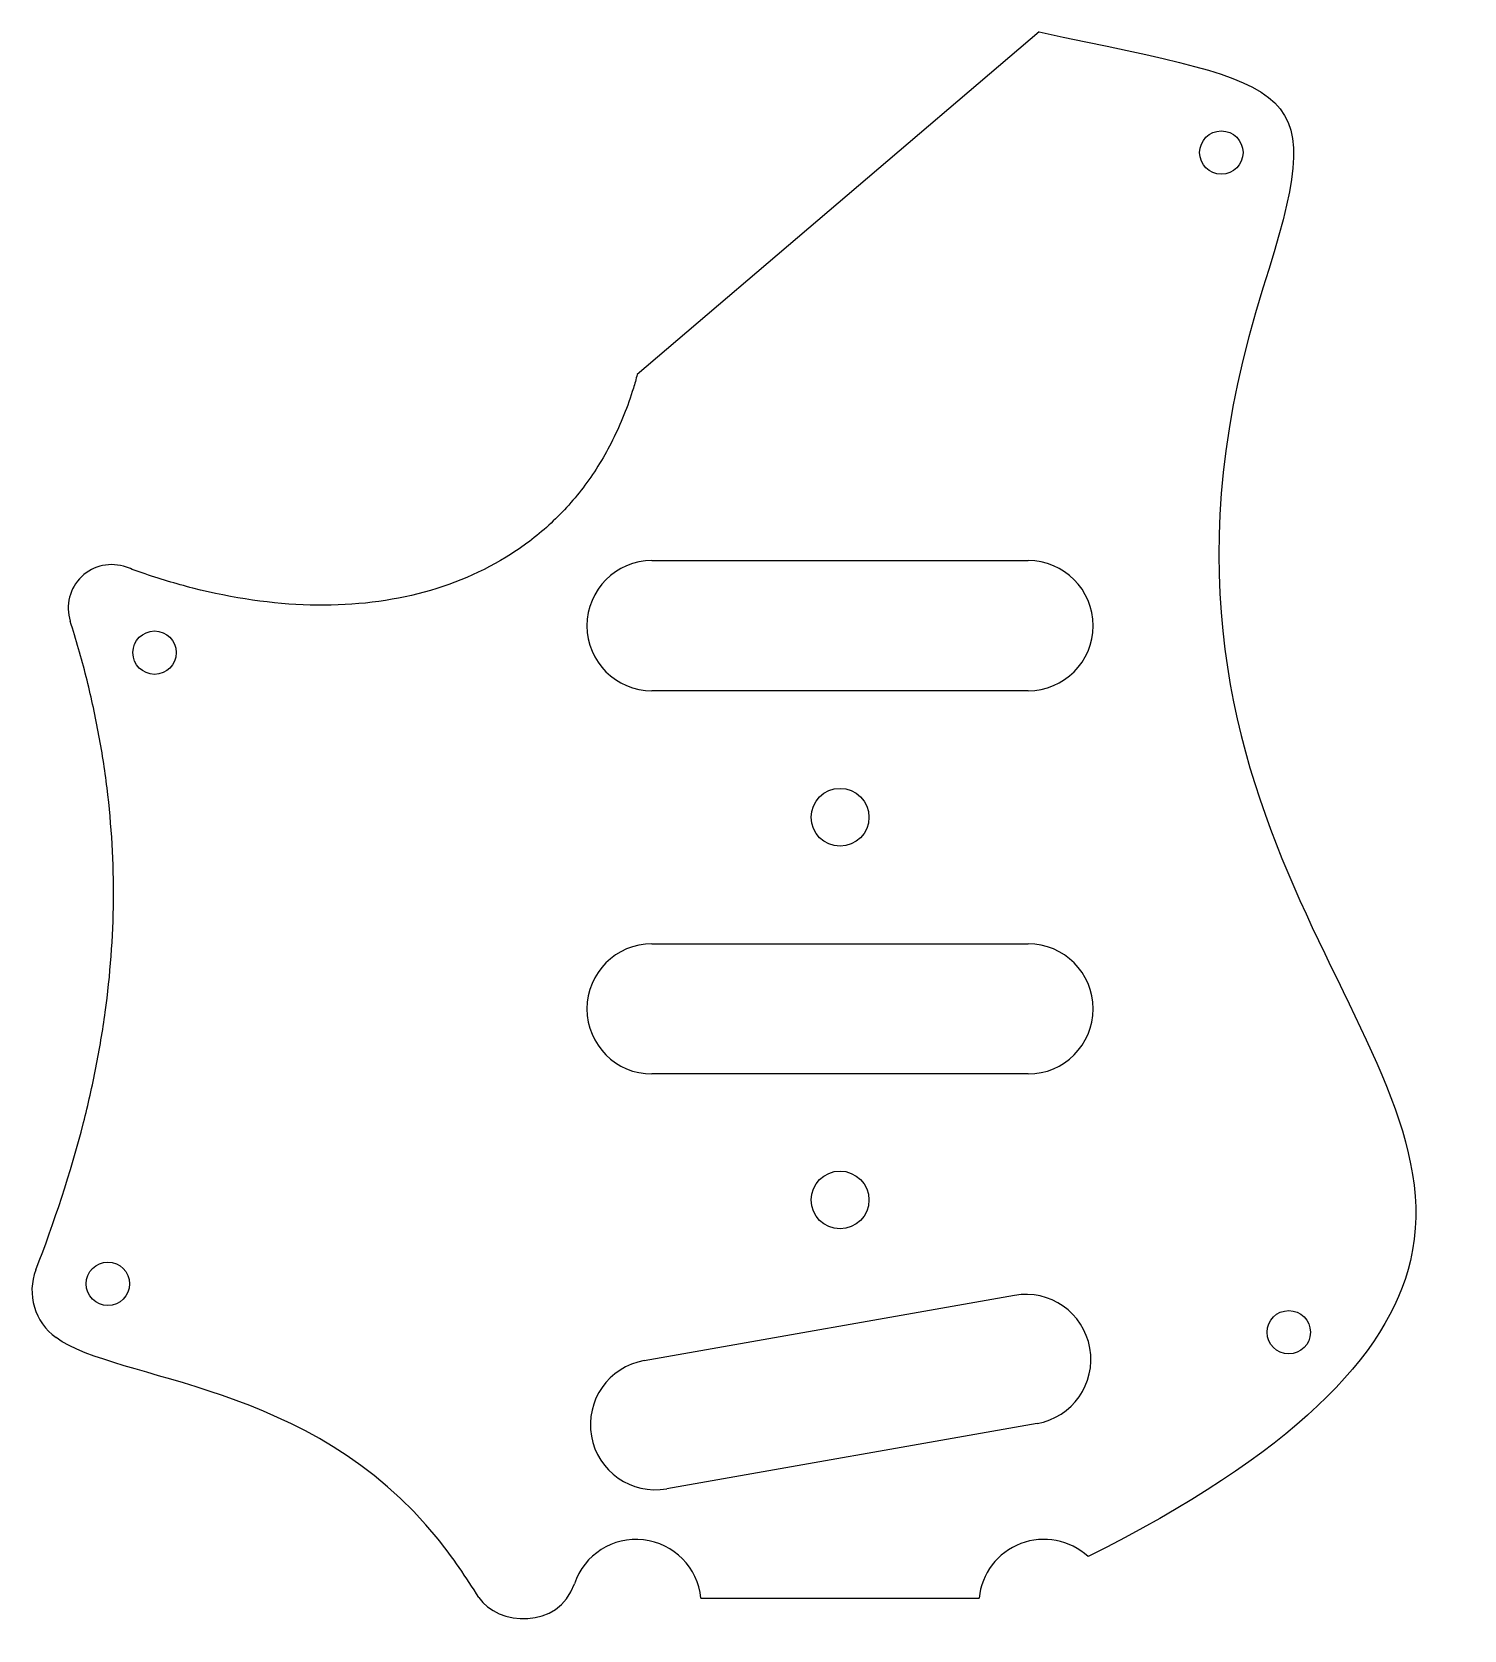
# Paper-space layout '_Arrière' of a CAD drawing. Header units: millimetres. Extents: x -112 to 86, y -249 to -28.
import ezdxf

# ---------------------------------------------------------------- set-up
doc = ezdxf.new("R2010")
doc.units = ezdxf.units.MM

psp = doc.layouts.new('_Arrière')

# ---------------------------------------------------------------- linework, layer by layer
at = {"color": 7, "linetype": 'Continuous', "lineweight": 25}
for p, q in [((27.53, -28.38), (-28.04, -75.77)), ((-26, -101.5), (26, -101.5)), ((26, -119.5), (-26, -119.5)), ((-26, -154.5), (26, -154.5)), ((26, -172.5), (-26, -172.5)), ((-27.08, -212.14), (24.13, -203.11)), ((27.25, -220.84), (-23.96, -229.87)), ((-19.24, -245), (19.24, -245))]:
    psp.add_line(p, q, dxfattribs=at)
for centre, radius in [((52.73, -45.07), 3), ((-94.78, -114.23), 3), ((0, -137), 4), ((0, -189.93), 4), ((-101.24, -201.52), 3), ((62.05, -208.23), 3)]:
    psp.add_circle(centre, radius, dxfattribs=at)
for centre, radius, start, end in [((-26, -110.5), 9, 90, 270), ((26, -110.5), 9, 270, 90), ((-100.73, -108.05), 6, 69.944, 197.6464), ((-26, -163.5), 9, 90, 270), ((26, -163.5), 9, 270, 90), ((-103.74, -202.46), 8, 158.8651, 234.3131), ((25.69, -211.98), 9, 280, 100), ((-25.52, -221.01), 9, 100, 280), ((-28.19, -245.87), 9, 5.5758, 161.494), ((28.19, -245.87), 9, 47.2592, 174.4242)]:
    psp.add_arc(centre, radius, start, end, dxfattribs=at)
for points in [[(27.53, -28.38), (63.98, -36.16), (67.65, -34.97), (58.48, -63.84)], [(-49.96, -244.9), (-47.41, -248.79), (-38.87, -249.41), (-36.73, -243.01)]]:
    psp.add_open_spline(points, degree=3, dxfattribs=at)
for points, knots in [([(58.48, -63.84), (35.27, -136.95), (107.53, -178.9), (62.59, -225.07), (34.3, -239.26)], [0, 0, 0, 0, 0.6101567, 0.8641331, 0.8641331, 0.8641331, 0.8641331]), ([(-28.04, -75.77), (-28.21, -76.4), (-29.13, -79.61), (-31.28, -84.98), (-35.12, -91.22), (-39.83, -96.48), (-47.17, -102.17), (-58.04, -106.76), (-73.05, -108.29), (-86.2, -106.4), (-94.87, -103.79), (-97.95, -102.68), (-98.67, -102.41)], [0.1033086, 0.1033086, 0.1033086, 0.1033086, 0.1173844, 0.1760766, 0.2347688, 0.293461, 0.3521532, 0.4695377, 0.5869221, 0.7043065, 0.7535699, 0.7685405, 0.7685405, 0.7685405, 0.7685405]), ([(-111.2, -199.57), (-108.65, -192.97), (-106.39, -186.21), (-103.97, -176.73), (-103.4, -174.19), (-102.39, -169.07), (-101.96, -166.51), (-100.9, -158.8), (-100.52, -153.64), (-100.42, -143.3), (-100.72, -138.13), (-101.67, -130.35), (-102.08, -127.76), (-103.05, -122.62), (-103.61, -120.08), (-104.9, -114.97), (-105.64, -112.41), (-106.45, -109.87)], [0.7689402, 0.7689402, 0.7689402, 0.7689402, 0.8125, 0.8125, 0.828125, 0.828125, 0.84375, 0.84375, 0.875, 0.875, 0.90625, 0.90625, 0.921875, 0.921875, 0.9375, 0.9375, 0.9535931, 0.9535931, 0.9535931, 0.9535931]), ([(-49.96, -244.9), (-51.67, -242.14), (-70.27, -214.79), (-99.72, -215.2), (-108.41, -208.96)], [0.2972801, 0.2972801, 0.2972801, 0.2972801, 0.3634864, 0.9455184, 0.9455184, 0.9455184, 0.9455184])]:
    psp.add_open_spline(points, degree=3, knots=knots, dxfattribs=at)

doc.saveas('drawing.dxf')
